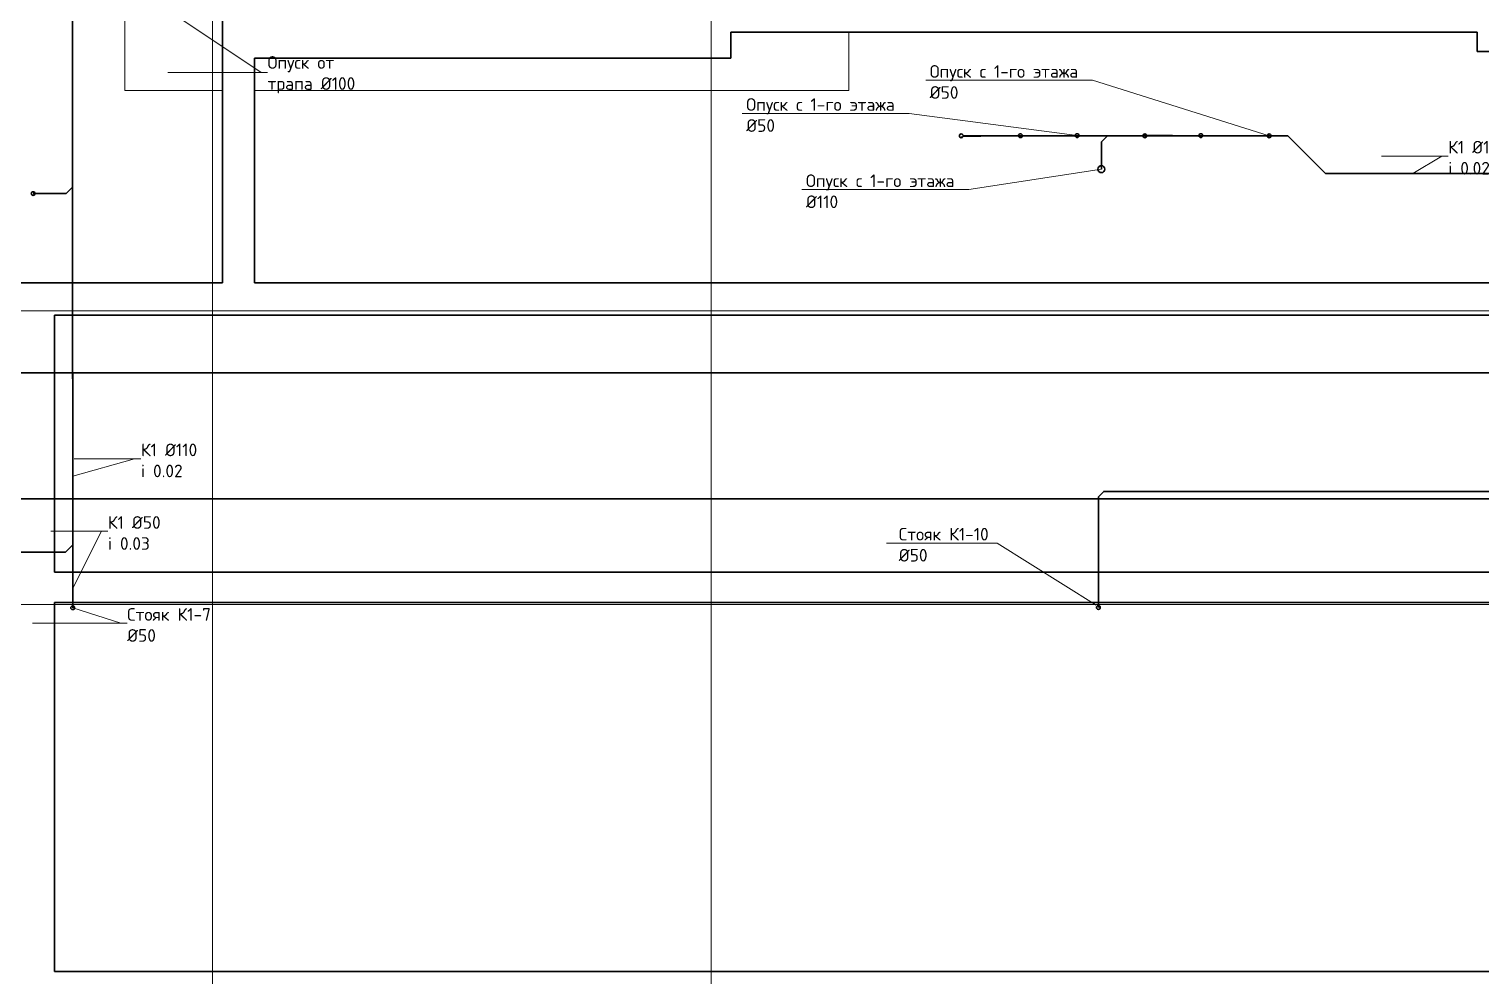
# Model space of a CAD drawing. Header units: millimetres. Extents: x -10178924 to 11692288, y -947381 to 58396.
# Drawn here: x 7242 to 30247, y 2406 to 17411 of the extents above; entities that cross this region are included whole.
import ezdxf
from ezdxf import colors
from ezdxf.entities.mleader import LeaderData, LeaderLine
from ezdxf.math import Vec2, Vec3

# ---------------------------------------------------------------- set-up
doc = ezdxf.new("R2010")
doc.units = ezdxf.units.MM
doc.linetypes.add('ADSK_Линия сетки', pattern=[25, 20, -2.5, 0, -2.5])
for name, color, linetype, lineweight in [('!К1', 32, 'Continuous', 30), ('Выноски ВК', 7, 'Continuous', 0), ('Оси', 253, 'Continuous', 9), ('Перекрытие', 7, 'Continuous', 18), ('Стены несущие', 7, 'Continuous', 30), ('ШТРИХОВКА', 252, 'Continuous', 15)]:
    doc.layers.add(name, color=color, linetype=linetype, lineweight=lineweight)
doc.layers.add('_надписи канализация', color=7, linetype='Continuous')
doc.styles.add('ISOCPEUR', font='isocpeui.ttf', dxfattribs={"width": 0.9})
doc.styles.add('PDF ISOCPEUR', font='isocpeur.ttf')

# ---------------------------------------------------------------- blocks, each defined once
blk = doc.blocks.new('оси')
at = {"layer": 'Оси', "linetype": 'ADSK_Линия сетки'}
for p, q in [((24550, -2196), (24550, 46378)), ((16650, -2196), (16650, 23921)), ((-3614, 15100), (62615, 15100)), ((-3614, 10450), (62615, 10450))]:
    blk.add_line(p, q, dxfattribs=at)
blk = doc.blocks.new('Подвал')
at = {"layer": 'Перекрытие'}
for p, q in [((8760, 20103), (8760, 16435)), ((20230, 17362), (20230, 16435)), ((8760, 16435), (10305, 16435)), ((10815, 16435), (20230, 16435))]:
    blk.add_line(p, q, dxfattribs=at)
at = {"layer": 'Стены несущие'}
for p, q in [((10305, 20103), (10305, 13388)), ((30187, 17362), (18362, 17362)), ((18362, 17362), (18362, 16951)), ((30187, 17362), (30187, 17056)), ((30187, 17056), (36178, 17056)), ((10815, 13388), (10815, 16951)), ((18362, 16951), (10815, 16951)), ((10305, 13388), (3163, 13388)), ((36217, 13388), (10815, 13388)), ((7648, 12878), (37905, 12878)), ((7648, 8805), (7648, 12878)), ((41497, 8805), (7648, 8805)), ((7648, 2478), (7648, 8325)), ((7648, 8325), (41497, 8325)), ((41497, 2478), (7648, 2478))]:
    blk.add_line(p, q, dxfattribs=at)
at = {"layer": 'ШТРИХОВКА'}
blk.add_blockref('оси', (-6500, -2155), dxfattribs=at)
blk = doc.blocks.new('_None')

msp = doc.modelspace()

# ---------------------------------------------------------------- linework, layer by layer
at = {"layer": '!К1'}
for p, q in [((7930.9, 17821), (7930.9, 16972.6)), ((7930.9, 16972.6), (7930.9, 11962.4)), ((22043.4, 15719.8), (27185.2, 15719.8)), ((27185.2, 15719.8), (27444.8, 15460.2)), ((7930.9, 11962.4), (7933.6, 11768.8)), ((7933.6, 11768.8), (7933.6, 11389.9))]:
    msp.add_line(p, q, dxfattribs=at)
for points in [[(24233.4, 15190.9), (24233.4, 15621.3), (24331.9, 15719.8)], [(27444.8, 15460.2), (27782.5, 15122.4), (40970.1, 15122.4), (41295.7, 15448.1)], [(7307.7, 14804.2), (7829.2, 14804.2), (7930.9, 14905.9)], [(7933.6, 8241.2), (7933.6, 11962.1)], [(24184.9, 8245.9), (24184.9, 9998.6), (24270, 10083.7), (42043.4, 10083.7), (42116.7, 10157)], [(6910.3, 8268.3), (6910.3, 8980.1), (7054.2, 9124), (7817.3, 9124), (7933.6, 9240.3)]]:
    msp.add_lwpolyline(points, dxfattribs=at)
at = {"layer": '!К1', "color": 251, "true_color": 0x636466}
msp.add_lwpolyline([(442.3, 11962.1), (442.3, 9968.6), (41496.7, 9968.6), (41496.7, 11962.1), (2438.9, 11962.1)], dxfattribs=at)
at = {"layer": '!К1'}
for centre, radius in [((22013.4, 15719.8), 30), ((22949.9, 15721.3), 30), ((23849.8, 15722), 30), ((24920.5, 15719.8), 30), ((25807.5, 15722.4), 30), ((26892.1, 15718.8), 30), ((24233.4, 15190.9), 55), ((7307.7, 14804.2), 30), ((7933.6, 8241.2), 30), ((24184.9, 8245.9), 30)]:
    msp.add_circle(centre, radius, dxfattribs=at)

# ---------------------------------------------------------------- block references
at = {"layer": 'ШТРИХОВКА'}
msp.add_blockref('Подвал', (0, 0), dxfattribs=at)

# ---------------------------------------------------------------- leaders
at = {"layer": '_надписи канализация', "lineweight": -2}
ml = msp.add_multileader_mtext('Standard', dxfattribs=at)
ml.set_content('\\A1;Гаситель напора', color=256, style='ISOCPEUR')
ml.set_leader_properties(lineweight=13)
ml.set_arrow_properties(name='NONE')
ml.build(insert=Vec2(0, 0))
ml.multileader.update_dxf_attribs({"text_left_attachment_type": 6, "text_right_attachment_type": 6, "dogleg_length": 100, "arrow_head_size": 300, "scale": 100})
ctx = ml.context
ctx.base_point, ctx.scale, ctx.char_height, ctx.arrow_head_size, ctx.landing_gap_size, ctx.plane_origin = Vec3(-133935.6, 12749.9), 100, 250, 300, 0.09, Vec3(-142698.1, 15081)
ctx.left_attachment, ctx.right_attachment, ctx.text_align_type = 6, 6, 1
notes = []
notes.append((ctx, [(0, (1, 1, 0), (-134035.6, 12749.9), (1, 0), 100, [(1, [(-135708.9, 13639.6)], 0, [])])]))
ctx.mtext.insert, ctx.mtext.width, ctx.mtext.alignment, ctx.mtext.flow_direction = Vec3(-132610.5, 13074.9), 5926.326, 2, 5
ml = msp.add_multileader_mtext('Standard', dxfattribs=at)
ml.set_content('\\A1;Приямок{\\Fisocp3|c204; }800{\\fArial|b0|i0|c204|p34;х}800х800(h)\\P{\\fArial|b0|i0|c204|p34;с\\Fisocp3|c204; }насосом дренажным {\\A0;\\H0.91667x;ГНОМ 10-10\\A1;\\H1.09091x; \\PN=1,1 кВт \\P (1 раб)\\Fisocp3|c204; \\fISOCPEUR|b0|i0|c204|p34;(закрыть рифленым железом)}', color=256, style='ISOCPEUR')
ml.set_leader_properties(lineweight=13)
ml.set_arrow_properties(name='NONE')
ml.build(insert=Vec2(0, 0))
ml.multileader.update_dxf_attribs({"text_left_attachment_type": 6, "text_right_attachment_type": 6, "dogleg_length": 100, "arrow_head_size": 300, "scale": 100})
ctx = ml.context
ctx.base_point, ctx.scale, ctx.char_height, ctx.arrow_head_size, ctx.landing_gap_size, ctx.plane_origin = Vec3(-81834.3, 12117.1), 100, 250, 300, 0.09, Vec3(-80796.3, 12870.7)
ctx.left_attachment, ctx.right_attachment, ctx.text_align_type = 6, 6, 1
notes.append((ctx, [(1, (1, 1, 0), (-76379.4, 12117.1), (-1, 0), 100, [(1, [(-73807.1, 11110)], 0, [])])]))
ctx.mtext.insert, ctx.mtext.width, ctx.mtext.alignment, ctx.mtext.flow_direction = Vec3(-79404.5, 12442.1), 5926.326, 2, 5
at = {"layer": 'Выноски ВК', "ltscale": 50}
ml = msp.add_multileader_mtext('Standard', dxfattribs=at)
ml.set_content('Опуск от \\Pтрапа %%C100 ', color=256, style='PDF ISOCPEUR')
ml.set_leader_properties(color=256, linetype='ByLayer', lineweight=-1)
ml.set_arrow_properties(name='NONE')
ml.build(insert=Vec2(0, 0))
ml.multileader.update_dxf_attribs({"text_left_attachment_type": 6, "text_right_attachment_type": 6, "dogleg_length": 100, "arrow_head_size": 300})
ctx = ml.context
ctx.base_point, ctx.char_height, ctx.arrow_head_size, ctx.landing_gap_size, ctx.plane_origin = Vec3(11020.7, 16721.1), 200, 300, 0, Vec3(-606.9, 24115.6)
ctx.left_attachment, ctx.right_attachment = 6, 6
notes.append((ctx, [(0, (1, 1, 0), (10920.7, 16721.1), (1, 0), 100, [(1, [(9100, 17940.9)], 0, [])])]))
ctx.mtext.insert, ctx.mtext.flow_direction = Vec3(11020.7, 16981.1), 5
ml = msp.add_multileader_mtext('Standard', dxfattribs=at)
ml.set_content('Опуск с 1-го этажа ^J%%C50', color=256, style='PDF ISOCPEUR')
ml.set_leader_properties(color=256, linetype='ByLayer', lineweight=-1)
ml.set_arrow_properties(name='NONE')
ml.build(insert=Vec2(0, 0))
ml.multileader.update_dxf_attribs({"text_left_attachment_type": 6, "text_right_attachment_type": 6, "dogleg_length": 100, "arrow_head_size": 300})
ctx = ml.context
ctx.base_point, ctx.char_height, ctx.arrow_head_size, ctx.landing_gap_size, ctx.plane_origin = Vec3(21512.9, 16599.2), 200, 300, 0, Vec3(18243.4, 19242.4)
ctx.left_attachment, ctx.right_attachment = 6, 6
notes.append((ctx, [(1, (1, 1, 0), (24092.9, 16599.2), (-1, 0), 100, [(2, [(24916, 15732.6), (25807.5, 15722.4), (26892.1, 15718.8)], 0, [])])]))
ctx.mtext.insert, ctx.mtext.flow_direction = Vec3(21512.9, 16839.2), 5
ml = msp.add_multileader_mtext('Standard', dxfattribs=at)
ml.set_content('Опуск с 1-го этажа ^J%%C50', color=256, style='PDF ISOCPEUR')
ml.set_leader_properties(color=256, linetype='ByLayer', lineweight=-1)
ml.set_arrow_properties(name='NONE')
ml.build(insert=Vec2(0, 0))
ml.multileader.update_dxf_attribs({"text_left_attachment_type": 6, "text_right_attachment_type": 6, "dogleg_length": 100, "arrow_head_size": 300})
ctx = ml.context
ctx.base_point, ctx.char_height, ctx.arrow_head_size, ctx.landing_gap_size, ctx.plane_origin = Vec3(18605.8, 16075.4), 200, 300, 0, Vec3(15336.3, 19212.4)
ctx.left_attachment, ctx.right_attachment = 6, 6
notes.append((ctx, [(1, (1, 1, 0), (21185.8, 16075.4), (-1, 0), 100, [(2, [(22008.9, 15702.6), (22949.9, 15721.3), (23849.8, 15722)], 0, [])])]))
ctx.mtext.insert, ctx.mtext.flow_direction = Vec3(18605.8, 16315.4), 5
ml = msp.add_multileader_mtext('Standard', dxfattribs=at)
ml.set_content('К1 %%C110\\Pi 0.02', color=256, style='PDF ISOCPEUR')
ml.set_leader_properties(color=256, linetype='ByLayer', lineweight=-1)
ml.set_arrow_properties(name='NONE')
ml.build(insert=Vec2(0, 0))
ml.multileader.update_dxf_attribs({"text_left_attachment_type": 6, "text_right_attachment_type": 6, "dogleg_length": 100, "arrow_head_size": 300})
ctx = ml.context
ctx.base_point, ctx.char_height, ctx.arrow_head_size, ctx.landing_gap_size, ctx.plane_origin = Vec3(29728, 15398.8), 200, 300, 0, Vec3(21925.8, 18834.7)
ctx.left_attachment, ctx.right_attachment = 6, 6
notes.append((ctx, [(0, (1, 1, 0), (29628, 15398.8), (1, 0), 100, [(1, [(29170.2, 15122.4)], 0, [])])]))
ctx.mtext.insert, ctx.mtext.flow_direction = Vec3(29728, 15638.8), 5
ml = msp.add_multileader_mtext('Standard', dxfattribs=at)
ml.set_content('Опуск с 1-го этажа ^J%%C110', color=256, style='PDF ISOCPEUR')
ml.set_leader_properties(color=256, linetype='ByLayer', lineweight=-1)
ml.set_arrow_properties(name='NONE')
ml.build(insert=Vec2(0, 0))
ml.multileader.update_dxf_attribs({"text_left_attachment_type": 6, "text_right_attachment_type": 6, "dogleg_length": 100, "arrow_head_size": 300})
ctx = ml.context
ctx.base_point, ctx.char_height, ctx.arrow_head_size, ctx.landing_gap_size, ctx.plane_origin = Vec3(19551.9, 14867.4), 200, 300, 0, Vec3(16282.4, 18004.4)
ctx.left_attachment, ctx.right_attachment = 6, 6
notes.append((ctx, [(1, (1, 1, 0), (22131.9, 14867.4), (-1, 0), 100, [(2, [(24233.4, 15190.9)], 0, [])])]))
ctx.mtext.insert, ctx.mtext.flow_direction = Vec3(19551.9, 15107.4), 5
ml = msp.add_multileader_mtext('Standard', dxfattribs=at)
ml.set_content('К1 %%C110\\Pi 0.02', color=256, style='PDF ISOCPEUR')
ml.set_leader_properties(color=256, linetype='ByLayer', lineweight=-1)
ml.set_arrow_properties(name='NONE')
ml.build(insert=Vec2(0, 0))
ml.multileader.update_dxf_attribs({"text_left_attachment_type": 6, "text_right_attachment_type": 6, "dogleg_length": 100, "arrow_head_size": 300})
ctx = ml.context
ctx.base_point, ctx.char_height, ctx.arrow_head_size, ctx.landing_gap_size, ctx.plane_origin = Vec3(9015.5, 10602.3), 200, 300, 0, Vec3(689.2, 14038.1)
ctx.left_attachment, ctx.right_attachment = 6, 6
notes.append((ctx, [(0, (1, 1, 0), (8915.5, 10602.3), (1, 0), 100, [(1, [(7933.6, 10325.9)], 0, [])])]))
ctx.mtext.insert, ctx.mtext.flow_direction = Vec3(9015.5, 10842.3), 5
ml = msp.add_multileader_mtext('Standard', dxfattribs=at)
ml.set_content('К1 %%C50\\Pi 0.03', color=256, style='PDF ISOCPEUR')
ml.set_leader_properties(color=256, linetype='ByLayer', lineweight=-1)
ml.set_arrow_properties(name='NONE')
ml.build(insert=Vec2(0, 0))
ml.multileader.update_dxf_attribs({"text_left_attachment_type": 6, "text_right_attachment_type": 6, "dogleg_length": 100, "arrow_head_size": 300})
ctx = ml.context
ctx.base_point, ctx.char_height, ctx.arrow_head_size, ctx.landing_gap_size, ctx.plane_origin = Vec3(8491.3, 9452.1), 200, 300, 0, Vec3(689.2, 12263.8)
ctx.left_attachment, ctx.right_attachment = 6, 6
notes.append((ctx, [(0, (1, 1, 0), (8391.3, 9452.1), (1, 0), 100, [(1, [(7933.6, 8551.6)], 0, [])])]))
ctx.mtext.insert, ctx.mtext.flow_direction = Vec3(8491.3, 9692.1), 5
ml = msp.add_multileader_mtext('Standard', dxfattribs=at)
ml.set_content('Стояк К1-10 ^J%%C50', color=256, style='PDF ISOCPEUR')
ml.set_leader_properties(color=256, linetype='ByLayer', lineweight=-1)
ml.set_arrow_properties(name='NONE')
ml.build(insert=Vec2(0, 0))
ml.multileader.update_dxf_attribs({"text_left_attachment_type": 6, "text_right_attachment_type": 6, "dogleg_length": 100, "arrow_head_size": 300})
ctx = ml.context
ctx.base_point, ctx.char_height, ctx.arrow_head_size, ctx.landing_gap_size, ctx.plane_origin = Vec3(21022.9, 9266.7), 200, 300, 0, Vec3(16905.6, 11994.8)
ctx.left_attachment, ctx.right_attachment = 6, 6
notes.append((ctx, [(1, (1, 1, 0), (22582.9, 9266.7), (-1, 0), 100, [(1, [(24150, 8282.6)], 0, [])])]))
ctx.mtext.insert, ctx.mtext.flow_direction = Vec3(21022.9, 9506.7), 5
ml = msp.add_multileader_mtext('Standard', dxfattribs=at)
ml.set_content('Стояк К1-7 ^J%%C50', color=256, style='PDF ISOCPEUR')
ml.set_leader_properties(color=256, linetype='ByLayer', lineweight=-1)
ml.set_arrow_properties(name='NONE')
ml.build(insert=Vec2(0, 0))
ml.multileader.update_dxf_attribs({"text_left_attachment_type": 6, "text_right_attachment_type": 6, "dogleg_length": 100, "arrow_head_size": 300})
ctx = ml.context
ctx.base_point, ctx.char_height, ctx.arrow_head_size, ctx.landing_gap_size, ctx.plane_origin = Vec3(8796.6, 7995.2), 200, 300, 0, Vec3(689.2, 11953.4)
ctx.left_attachment, ctx.right_attachment = 6, 6
notes.append((ctx, [(0, (1, 1, 0), (8696.6, 7995.2), (1, 0), 100, [(1, [(7933.6, 8241.2)], 0, [])])]))
ctx.mtext.insert, ctx.mtext.flow_direction = Vec3(8796.6, 8235.2), 5
for ctx, leaders in notes:
    for number, flags, end, landing, length, lines in leaders:
        leader = LeaderData()
        leader.index, (leader.has_last_leader_line, leader.has_dogleg_vector, leader.attachment_direction) = number, flags
        leader.last_leader_point, leader.dogleg_vector, leader.dogleg_length = Vec3(end), Vec3(landing), length
        for number, points, colour, breaks in lines:
            line = LeaderLine()
            line.index, line.vertices, line.color, line.breaks = number, Vec3.list(points), colors.encode_raw_color(colour), breaks
            leader.lines.append(line)
        ctx.leaders.append(leader)

doc.saveas('drawing.dxf')
